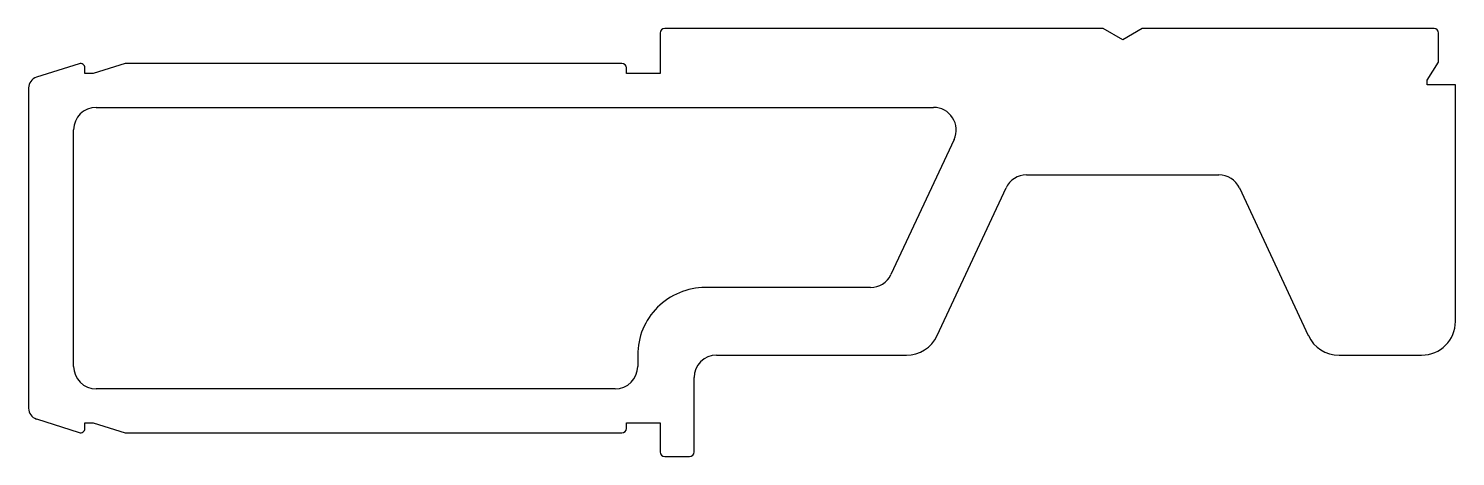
# Model space of a CAD drawing. Extents: x 1440.5 to 1503.7, y 1677.7 to 1696.7.
import ezdxf

# ---------------------------------------------------------------- set-up
doc = ezdxf.new("R2010")
doc.units = 0
doc.layers.get('0').update_dxf_attribs({"linetype": 'CONTINUOUS'})

msp = doc.modelspace()

# ---------------------------------------------------------------- linework, layer by layer
for p, q in [((1468.495, 1696.514), (1468.495, 1694.714)), ((1488.129, 1696.714), (1468.695, 1696.714)), ((1488.995, 1696.214), (1488.129, 1696.714)), ((1489.861, 1696.714), (1488.995, 1696.214)), ((1502.795, 1696.714), (1489.861, 1696.714)), ((1502.995, 1695.214), (1502.995, 1696.514)), ((1442.734, 1695.152), (1440.843, 1694.549)), ((1444.772, 1695.164), (1443.36, 1694.714)), ((1466.795, 1695.164), (1444.772, 1695.164)), ((1502.495, 1694.414), (1502.995, 1695.214)), ((1442.995, 1694.714), (1442.995, 1694.961)), ((1443.36, 1694.714), (1442.995, 1694.714)), ((1466.995, 1694.714), (1466.995, 1694.964)), ((1468.495, 1694.714), (1466.995, 1694.714)), ((1440.495, 1694.073), (1440.495, 1679.855)), ((1502.495, 1694.214), (1502.495, 1694.414)), ((1503.745, 1694.214), (1502.495, 1694.214)), ((1503.745, 1683.714), (1503.745, 1694.214)), ((1443.495, 1693.214), (1480.613, 1693.214)), ((1442.495, 1681.714), (1442.495, 1692.214)), ((1481.519, 1691.791), (1478.721, 1685.791)), ((1484.731, 1690.214), (1493.26, 1690.214)), ((1480.767, 1683.08), (1483.824, 1689.637)), ((1494.166, 1689.637), (1497.223, 1683.08)), ((1477.815, 1685.214), (1470.495, 1685.214)), ((1467.496, 1682.216), (1467.496, 1681.714)), ((1470.995, 1682.214), (1479.407, 1682.214)), ((1498.583, 1682.214), (1502.245, 1682.214)), ((1469.995, 1677.914), (1469.995, 1681.214)), ((1466.496, 1680.714), (1443.495, 1680.714)), ((1440.843, 1679.379), (1442.734, 1678.776)), ((1442.995, 1678.966), (1442.995, 1679.214)), ((1442.995, 1679.214), (1443.36, 1679.214)), ((1443.36, 1679.214), (1444.772, 1678.764)), ((1444.772, 1678.764), (1466.795, 1678.764)), ((1466.995, 1678.964), (1466.995, 1679.214)), ((1466.995, 1679.214), (1468.495, 1679.214)), ((1468.495, 1679.214), (1468.495, 1677.914)), ((1468.695, 1677.714), (1469.795, 1677.714))]:
    msp.add_line(p, q)
for centre, radius, start, end in [((1468.695, 1696.514), 0.2, 90.00201, 179.99799), ((1502.795, 1696.514), 0.2, 0.00201, 89.99799), ((1442.795, 1694.961), 0.2, 0.00001, 107.67666), ((1466.795, 1694.964), 0.2, 0, 90), ((1440.995, 1694.073), 0.5, 107.67684, 179.99998), ((1443.495, 1692.214), 1, 90, 180), ((1480.612, 1692.214), 1, 335.01979, 89.98023), ((1484.731, 1689.214), 1, 90.00145, 154.99856), ((1493.26, 1689.214), 1, 25.00144, 89.99855), ((1477.815, 1686.214), 1, 270.00145, 334.99856), ((1470.495, 1682.216), 2.998, 89.99043, 180), ((1502.245, 1683.714), 1.5, 270.00493, 359.99507), ((1479.407, 1683.714), 1.5, 270.00149, 334.99856), ((1498.583, 1683.714), 1.5, 205.00149, 269.99846), ((1470.995, 1681.214), 1, 90.00212, 179.99788), ((1443.495, 1681.714), 1, 180, 270), ((1466.496, 1681.714), 1, 270, 360), ((1440.995, 1679.855), 0.5, 180.00002, 252.32316), ((1442.795, 1678.966), 0.2, 252.32334, 359.99999), ((1466.795, 1678.964), 0.2, 270, 360), ((1468.695, 1677.914), 0.2, 180.00201, 269.99799), ((1469.795, 1677.914), 0.2, 270.00201, 359.99799)]:
    msp.add_arc(centre, radius, start, end)

doc.saveas('drawing.dxf')
